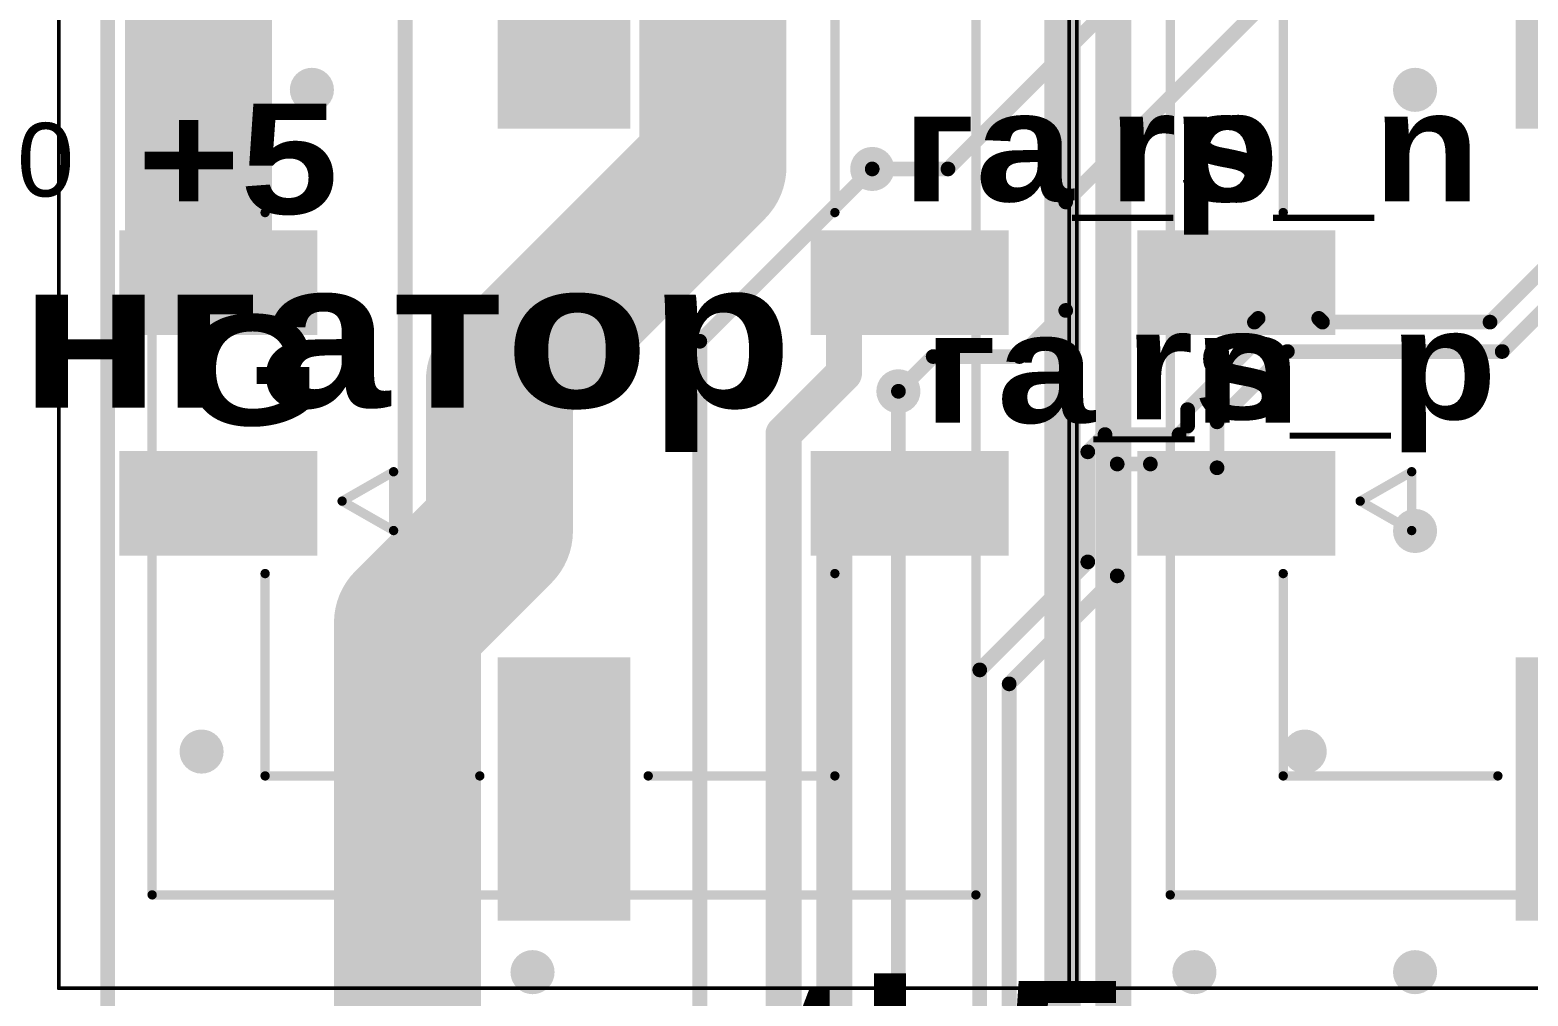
# Model space of a CAD drawing. Header units: inches. Extents: x 0 to 106, y 0 to 106.
# Drawn here: x 19.92 to 40.29, y 47.42 to 60.56 of the extents above; entities that cross this region are included whole.
import ezdxf

# ---------------------------------------------------------------- set-up
doc = ezdxf.new("R2010")
doc.units = ezdxf.units.IN
for name, color, linetype in [('Bottom Layer', 5, 'Continuous'), ('Mechanical 13', 56, 'Continuous'), ('Mechanical 15', 56, 'Continuous'), ('Top Layer', 1, 'Continuous'), ('Top Overlay', 2, 'Continuous'), ('Top Paste', 8, 'Continuous'), ('Top Solder', 216, 'Continuous'), ('Via Holes', 16, 'Continuous')]:
    doc.layers.add(name, color=color, linetype=linetype)
doc.styles.add('Arial', font='', dxfattribs={"height": 0.2})
doc.styles.add('Arial Black', font='', dxfattribs={"height": 0.2})
doc.styles.get('Arial').set_extended_font_data('Arial')
doc.styles.get('Arial Black').set_extended_font_data('Arial Black')

# ---------------------------------------------------------------- blocks, each defined once
blk = doc.blocks.new('MOLEX_430450418_4')
at = {"layer": 'Top Layer'}
for points in [[(-2.13491826, 5.970082039999999), (-0.86491826, 5.970082039999999), (-0.86491826, 3.43008204), (-2.13491826, 3.43008204)], [(0.86508082, 5.970082039999999), (2.13508082, 5.970082039999999), (2.13508082, 3.43008204), (0.86508082, 3.43008204)], [(-7.09991976, 0.8250808999999999), (-3.669919, 0.8250808999999999), (-3.669919, -0.82491834), (-7.09991976, -0.82491834)], [(3.670081559999999, 0.8250808999999999), (7.10008232, 0.8250808999999999), (7.10008232, -0.82491834), (3.670081559999999, -0.82491834)], [(-2.13491826, -3.42991948), (-0.86491826, -3.42991948), (-0.86491826, -5.96991948), (-2.13491826, -5.96991948)], [(0.86508082, -3.42991948), (2.13508082, -3.42991948), (2.13508082, -5.96991948), (0.86508082, -5.96991948)]]:
    blk.add_hatch(color=1, dxfattribs=at).paths.add_polyline_path(points)
at = {"layer": 'Top Paste'}
for points in [[(-2.13491826, 5.970082039999999), (-0.86491826, 5.970082039999999), (-0.86491826, 3.43008204), (-2.13491826, 3.43008204)], [(0.86508082, 5.970082039999999), (2.13508082, 5.970082039999999), (2.13508082, 3.43008204), (0.86508082, 3.43008204)], [(-7.09991976, 0.8250808999999999), (-3.669919, 0.8250808999999999), (-3.669919, -0.82491834), (-7.09991976, -0.82491834)], [(3.670081559999999, 0.8250808999999999), (7.10008232, 0.8250808999999999), (7.10008232, -0.82491834), (3.670081559999999, -0.82491834)], [(-2.13491826, -3.42991948), (-0.86491826, -3.42991948), (-0.86491826, -5.96991948), (-2.13491826, -5.96991948)], [(0.86508082, -3.42991948), (2.13508082, -3.42991948), (2.13508082, -5.96991948), (0.86508082, -5.96991948)]]:
    blk.add_hatch(color=8, dxfattribs=at).paths.add_polyline_path(points)
at = {"layer": 'Top Solder'}
for points in [[(-2.21111826, 6.046282039999999), (-0.78871826, 6.046282039999999), (-0.78871826, 3.35388204), (-2.21111826, 3.35388204)], [(0.7888808199999999, 6.046282039999999), (2.21128082, 6.046282039999999), (2.21128082, 3.35388204), (0.7888808199999999, 3.35388204)], [(-7.17611976, 0.9012808999999999), (-3.593719, 0.9012808999999999), (-3.593719, -0.9011183399999999), (-7.17611976, -0.9011183399999999)], [(3.593881559999999, 0.9012808999999999), (7.17628232, 0.9012808999999999), (7.17628232, -0.9011183399999999), (3.593881559999999, -0.9011183399999999)], [(-2.21111826, -3.35371948), (-0.78871826, -3.35371948), (-0.78871826, -6.04611948), (-2.21111826, -6.04611948)], [(0.7888808199999999, -3.35371948), (2.21128082, -3.35371948), (2.21128082, -6.04611948), (0.7888808199999999, -6.04611948)]]:
    blk.add_hatch(color=216, dxfattribs=at).paths.add_polyline_path(points)
at = {"layer": 'Mechanical 13'}
for points in [[(6.8250816, 5.60008024, 0.127, 0.127, 0), (-6.824919039999999, 5.60008024, 0.127, 0.127, 0)], [(-6.824919039999999, -5.59991768, 0.127, 0.127, 0), (-6.824919039999999, 5.60008024, 0.127, 0.127, 0)], [(6.8250816, -5.59991768, 0.127, 0.127, 0), (6.8250816, 5.60008024, 0.127, 0.127, 0)], [(1.87000134, -2.31699816, 0.127, 0.127, 0), (1.0700004, -2.31699816, 0.127, 0.127, 0)], [(1.4699996, -3.0169993, 0.127, 0.127, 0), (1.0700004, -2.31699816, 0.127, 0.127, 0)], [(1.4699996, -3.0169993, 0.127, 0.127, 0), (1.87000134, -2.31699816, 0.127, 0.127, 0)], [(6.8250816, -5.59991768, 0.127, 0.127, 0), (-6.824919039999999, -5.59991768, 0.127, 0.127, 0)]]:
    blk.add_lwpolyline(points, format="xyseb", dxfattribs=at)
for points in [[(-6.85666904, 5.60008024, 0.0635, 0.0635, 1), (-6.79316904, 5.60008024, 0.0635, 0.0635, 1)], [(-6.85666904, 5.60008024, 0.0635, 0.0635, 1), (-6.79316904, 5.60008024, 0.0635, 0.0635, 1)], [(6.7933316, 5.60008024, 0.0635, 0.0635, 1), (6.8568316, 5.60008024, 0.0635, 0.0635, 1)], [(6.7933316, 5.60008024, 0.0635, 0.0635, 1), (6.8568316, 5.60008024, 0.0635, 0.0635, 1)], [(1.0382504, -2.31699816, 0.0635, 0.0635, 1), (1.1017504, -2.31699816, 0.0635, 0.0635, 1)], [(1.0382504, -2.31699816, 0.0635, 0.0635, 1), (1.1017504, -2.31699816, 0.0635, 0.0635, 1)], [(1.83825134, -2.31699816, 0.0635, 0.0635, 1), (1.90175134, -2.31699816, 0.0635, 0.0635, 1)], [(1.83825134, -2.31699816, 0.0635, 0.0635, 1), (1.90175134, -2.31699816, 0.0635, 0.0635, 1)], [(1.4382496, -3.0169993, 0.0635, 0.0635, 1), (1.5017496, -3.0169993, 0.0635, 0.0635, 1)], [(1.4382496, -3.0169993, 0.0635, 0.0635, 1), (1.5017496, -3.0169993, 0.0635, 0.0635, 1)], [(-6.85666904, -5.59991768, 0.0635, 0.0635, 1), (-6.79316904, -5.59991768, 0.0635, 0.0635, 1)], [(-6.85666904, -5.59991768, 0.0635, 0.0635, 1), (-6.79316904, -5.59991768, 0.0635, 0.0635, 1)], [(6.7933316, -5.59991768, 0.0635, 0.0635, 1), (6.8568316, -5.59991768, 0.0635, 0.0635, 1)], [(6.7933316, -5.59991768, 0.0635, 0.0635, 1), (6.8568316, -5.59991768, 0.0635, 0.0635, 1)]]:
    blk.add_lwpolyline(points, format="xyseb", close=True, dxfattribs=at)
at = {"layer": 'Mechanical 15'}
for points in [[(-8.09491904, -6.86991768, 0.0499999, 0.0499999, 0), (-8.09491904, 6.870080239999999, 0.0499999, 0.0499999, 0)], [(8.095081599999999, 6.870080239999999, 0.0499999, 0.0499999, 0), (-8.09491904, 6.870080239999999, 0.0499999, 0.0499999, 0)], [(8.095081599999999, -6.86991768, 0.0499999, 0.0499999, 0), (8.095081599999999, 6.870080239999999, 0.0499999, 0.0499999, 0)], [(8.095081599999999, -6.86991768, 0.0499999, 0.0499999, 0), (-8.09491904, -6.86991768, 0.0499999, 0.0499999, 0)]]:
    blk.add_lwpolyline(points, format="xyseb", dxfattribs=at)
for points in [[(-8.10741838, 6.870080239999999, 0.02499868, 0.02499868, 1), (-8.082419699999999, 6.870080239999999, 0.02499868, 0.02499868, 1)], [(-8.10741838, 6.870080239999999, 0.02499868, 0.02499868, 1), (-8.082419699999999, 6.870080239999999, 0.02499868, 0.02499868, 1)], [(8.082582259999999, 6.870080239999999, 0.02499868, 0.02499868, 1), (8.107580939999998, 6.870080239999999, 0.02499868, 0.02499868, 1)], [(8.082582259999999, 6.870080239999999, 0.02499868, 0.02499868, 1), (8.107580939999998, 6.870080239999999, 0.02499868, 0.02499868, 1)], [(-8.10741838, -6.86991768, 0.02499868, 0.02499868, 1), (-8.082419699999999, -6.86991768, 0.02499868, 0.02499868, 1)], [(-8.10741838, -6.86991768, 0.02499868, 0.02499868, 1), (-8.082419699999999, -6.86991768, 0.02499868, 0.02499868, 1)], [(8.082582259999999, -6.86991768, 0.02499868, 0.02499868, 1), (8.107580939999998, -6.86991768, 0.02499868, 0.02499868, 1)], [(8.082582259999999, -6.86991768, 0.02499868, 0.02499868, 1), (8.107580939999998, -6.86991768, 0.02499868, 0.02499868, 1)]]:
    blk.add_lwpolyline(points, format="xyseb", close=True, dxfattribs=at)
at = {"layer": 'Top Overlay'}
for points in [[(-2.45491762, 3.682999999999999, 0.127, 0.127, 0), (-5.206999999999999, 3.682999999999999, 0.127, 0.127, 0)], [(-5.206999999999999, 1.14508026, 0.127, 0.127, 0), (-5.206999999999999, 3.682999999999999, 0.127, 0.127, 0)], [(5.206999999999999, 3.682999999999999, 0.127, 0.127, 0), (2.45508018, 3.682999999999999, 0.127, 0.127, 0)], [(5.206999999999999, 1.14508026, 0.127, 0.127, 0), (5.206999999999999, 3.682999999999999, 0.127, 0.127, 0)], [(-5.206999999999999, -4.064, 0.127, 0.127, 0), (-5.206999999999999, -1.1449177, 0.127, 0.127, 0)], [(5.206999999999999, -4.064, 0.127, 0.127, 0), (5.206999999999999, -1.1449177, 0.127, 0.127, 0)], [(1.87000134, -2.31699816, 0.127, 0.127, 0), (1.0700004, -2.31699816, 0.127, 0.127, 0)], [(1.4699996, -3.0169993, 0.127, 0.127, 0), (1.0700004, -2.31699816, 0.127, 0.127, 0)], [(1.4699996, -3.0169993, 0.127, 0.127, 0), (1.87000134, -2.31699816, 0.127, 0.127, 0)], [(-2.45491762, -4.064, 0.127, 0.127, 0), (-5.206999999999999, -4.064, 0.127, 0.127, 0)], [(5.206999999999999, -4.064, 0.127, 0.127, 0), (2.45508018, -4.064, 0.127, 0.127, 0)]]:
    blk.add_lwpolyline(points, format="xyseb", dxfattribs=at)
for points in [[(-5.23875, 3.682999999999999, 0.0635, 0.0635, 1), (-5.175249999999999, 3.682999999999999, 0.0635, 0.0635, 1)], [(-5.23875, 3.682999999999999, 0.0635, 0.0635, 1), (-5.175249999999999, 3.682999999999999, 0.0635, 0.0635, 1)], [(-2.48666762, 3.682999999999999, 0.0635, 0.0635, 1), (-2.42316762, 3.682999999999999, 0.0635, 0.0635, 1)], [(2.42333018, 3.682999999999999, 0.0635, 0.0635, 1), (2.48683018, 3.682999999999999, 0.0635, 0.0635, 1)], [(5.175249999999999, 3.682999999999999, 0.0635, 0.0635, 1), (5.23875, 3.682999999999999, 0.0635, 0.0635, 1)], [(5.175249999999999, 3.682999999999999, 0.0635, 0.0635, 1), (5.23875, 3.682999999999999, 0.0635, 0.0635, 1)], [(-5.23875, 1.14508026, 0.0635, 0.0635, 1), (-5.175249999999999, 1.14508026, 0.0635, 0.0635, 1)], [(5.175249999999999, 1.14508026, 0.0635, 0.0635, 1), (5.23875, 1.14508026, 0.0635, 0.0635, 1)], [(-5.23875, -1.1449177, 0.0635, 0.0635, 1), (-5.175249999999999, -1.1449177, 0.0635, 0.0635, 1)], [(5.175249999999999, -1.1449177, 0.0635, 0.0635, 1), (5.23875, -1.1449177, 0.0635, 0.0635, 1)], [(1.0382504, -2.31699816, 0.0635, 0.0635, 1), (1.1017504, -2.31699816, 0.0635, 0.0635, 1)], [(1.0382504, -2.31699816, 0.0635, 0.0635, 1), (1.1017504, -2.31699816, 0.0635, 0.0635, 1)], [(1.83825134, -2.31699816, 0.0635, 0.0635, 1), (1.90175134, -2.31699816, 0.0635, 0.0635, 1)], [(1.83825134, -2.31699816, 0.0635, 0.0635, 1), (1.90175134, -2.31699816, 0.0635, 0.0635, 1)], [(1.4382496, -3.0169993, 0.0635, 0.0635, 1), (1.5017496, -3.0169993, 0.0635, 0.0635, 1)], [(1.4382496, -3.0169993, 0.0635, 0.0635, 1), (1.5017496, -3.0169993, 0.0635, 0.0635, 1)], [(-5.23875, -4.064, 0.0635, 0.0635, 1), (-5.175249999999999, -4.064, 0.0635, 0.0635, 1)], [(-5.23875, -4.064, 0.0635, 0.0635, 1), (-5.175249999999999, -4.064, 0.0635, 0.0635, 1)], [(-2.48666762, -4.064, 0.0635, 0.0635, 1), (-2.42316762, -4.064, 0.0635, 0.0635, 1)], [(2.42333018, -4.064, 0.0635, 0.0635, 1), (2.48683018, -4.064, 0.0635, 0.0635, 1)], [(5.175249999999999, -4.064, 0.0635, 0.0635, 1), (5.23875, -4.064, 0.0635, 0.0635, 1)], [(5.175249999999999, -4.064, 0.0635, 0.0635, 1), (5.23875, -4.064, 0.0635, 0.0635, 1)]]:
    blk.add_lwpolyline(points, format="xyseb", close=True, dxfattribs=at)
blk = doc.blocks.new('MOLEX_430450418_11')
at = {"layer": 'Top Layer'}
for points in [[(-2.13491826, 5.970082039999999), (-0.86491826, 5.970082039999999), (-0.86491826, 3.43008204), (-2.13491826, 3.43008204)], [(0.86508082, 5.970082039999999), (2.13508082, 5.970082039999999), (2.13508082, 3.43008204), (0.86508082, 3.43008204)], [(-7.09991976, 0.8250808999999999), (-3.669919, 0.8250808999999999), (-3.669919, -0.82491834), (-7.09991976, -0.82491834)], [(3.670081559999999, 0.8250808999999999), (7.10008232, 0.8250808999999999), (7.10008232, -0.82491834), (3.670081559999999, -0.82491834)], [(-2.13491826, -3.42991948), (-0.86491826, -3.42991948), (-0.86491826, -5.96991948), (-2.13491826, -5.96991948)], [(0.86508082, -3.42991948), (2.13508082, -3.42991948), (2.13508082, -5.96991948), (0.86508082, -5.96991948)]]:
    blk.add_hatch(color=1, dxfattribs=at).paths.add_polyline_path(points)
at = {"layer": 'Top Paste'}
for points in [[(-2.13491826, 5.970082039999999), (-0.86491826, 5.970082039999999), (-0.86491826, 3.43008204), (-2.13491826, 3.43008204)], [(0.86508082, 5.970082039999999), (2.13508082, 5.970082039999999), (2.13508082, 3.43008204), (0.86508082, 3.43008204)], [(-7.09991976, 0.8250808999999999), (-3.669919, 0.8250808999999999), (-3.669919, -0.82491834), (-7.09991976, -0.82491834)], [(3.670081559999999, 0.8250808999999999), (7.10008232, 0.8250808999999999), (7.10008232, -0.82491834), (3.670081559999999, -0.82491834)], [(-2.13491826, -3.42991948), (-0.86491826, -3.42991948), (-0.86491826, -5.96991948), (-2.13491826, -5.96991948)], [(0.86508082, -3.42991948), (2.13508082, -3.42991948), (2.13508082, -5.96991948), (0.86508082, -5.96991948)]]:
    blk.add_hatch(color=8, dxfattribs=at).paths.add_polyline_path(points)
at = {"layer": 'Top Solder'}
for points in [[(-2.21111826, 6.046282039999999), (-0.78871826, 6.046282039999999), (-0.78871826, 3.35388204), (-2.21111826, 3.35388204)], [(0.7888808199999999, 6.046282039999999), (2.21128082, 6.046282039999999), (2.21128082, 3.35388204), (0.7888808199999999, 3.35388204)], [(-7.17611976, 0.9012808999999999), (-3.593719, 0.9012808999999999), (-3.593719, -0.9011183399999999), (-7.17611976, -0.9011183399999999)], [(3.593881559999999, 0.9012808999999999), (7.17628232, 0.9012808999999999), (7.17628232, -0.9011183399999999), (3.593881559999999, -0.9011183399999999)], [(-2.21111826, -3.35371948), (-0.78871826, -3.35371948), (-0.78871826, -6.04611948), (-2.21111826, -6.04611948)], [(0.7888808199999999, -3.35371948), (2.21128082, -3.35371948), (2.21128082, -6.04611948), (0.7888808199999999, -6.04611948)]]:
    blk.add_hatch(color=216, dxfattribs=at).paths.add_polyline_path(points)
at = {"layer": 'Mechanical 13'}
for points in [[(6.8250816, 5.60008024, 0.127, 0.127, 0), (-6.824919039999999, 5.60008024, 0.127, 0.127, 0)], [(-6.824919039999999, -5.59991768, 0.127, 0.127, 0), (-6.824919039999999, 5.60008024, 0.127, 0.127, 0)], [(6.8250816, -5.59991768, 0.127, 0.127, 0), (6.8250816, 5.60008024, 0.127, 0.127, 0)], [(1.87000134, -2.31699816, 0.127, 0.127, 0), (1.0700004, -2.31699816, 0.127, 0.127, 0)], [(1.4699996, -3.0169993, 0.127, 0.127, 0), (1.0700004, -2.31699816, 0.127, 0.127, 0)], [(1.4699996, -3.0169993, 0.127, 0.127, 0), (1.87000134, -2.31699816, 0.127, 0.127, 0)], [(6.8250816, -5.59991768, 0.127, 0.127, 0), (-6.824919039999999, -5.59991768, 0.127, 0.127, 0)]]:
    blk.add_lwpolyline(points, format="xyseb", dxfattribs=at)
for points in [[(-6.85666904, 5.60008024, 0.0635, 0.0635, 1), (-6.79316904, 5.60008024, 0.0635, 0.0635, 1)], [(-6.85666904, 5.60008024, 0.0635, 0.0635, 1), (-6.79316904, 5.60008024, 0.0635, 0.0635, 1)], [(6.7933316, 5.60008024, 0.0635, 0.0635, 1), (6.8568316, 5.60008024, 0.0635, 0.0635, 1)], [(6.7933316, 5.60008024, 0.0635, 0.0635, 1), (6.8568316, 5.60008024, 0.0635, 0.0635, 1)], [(1.0382504, -2.31699816, 0.0635, 0.0635, 1), (1.1017504, -2.31699816, 0.0635, 0.0635, 1)], [(1.0382504, -2.31699816, 0.0635, 0.0635, 1), (1.1017504, -2.31699816, 0.0635, 0.0635, 1)], [(1.83825134, -2.31699816, 0.0635, 0.0635, 1), (1.90175134, -2.31699816, 0.0635, 0.0635, 1)], [(1.83825134, -2.31699816, 0.0635, 0.0635, 1), (1.90175134, -2.31699816, 0.0635, 0.0635, 1)], [(1.4382496, -3.0169993, 0.0635, 0.0635, 1), (1.5017496, -3.0169993, 0.0635, 0.0635, 1)], [(1.4382496, -3.0169993, 0.0635, 0.0635, 1), (1.5017496, -3.0169993, 0.0635, 0.0635, 1)], [(-6.85666904, -5.59991768, 0.0635, 0.0635, 1), (-6.79316904, -5.59991768, 0.0635, 0.0635, 1)], [(-6.85666904, -5.59991768, 0.0635, 0.0635, 1), (-6.79316904, -5.59991768, 0.0635, 0.0635, 1)], [(6.7933316, -5.59991768, 0.0635, 0.0635, 1), (6.8568316, -5.59991768, 0.0635, 0.0635, 1)], [(6.7933316, -5.59991768, 0.0635, 0.0635, 1), (6.8568316, -5.59991768, 0.0635, 0.0635, 1)]]:
    blk.add_lwpolyline(points, format="xyseb", close=True, dxfattribs=at)
at = {"layer": 'Mechanical 15'}
for points in [[(-8.09491904, -6.86991768, 0.0499999, 0.0499999, 0), (-8.09491904, 6.870080239999999, 0.0499999, 0.0499999, 0)], [(8.095081599999999, 6.870080239999999, 0.0499999, 0.0499999, 0), (-8.09491904, 6.870080239999999, 0.0499999, 0.0499999, 0)], [(8.095081599999999, -6.86991768, 0.0499999, 0.0499999, 0), (8.095081599999999, 6.870080239999999, 0.0499999, 0.0499999, 0)], [(8.095081599999999, -6.86991768, 0.0499999, 0.0499999, 0), (-8.09491904, -6.86991768, 0.0499999, 0.0499999, 0)]]:
    blk.add_lwpolyline(points, format="xyseb", dxfattribs=at)
for points in [[(-8.10741838, 6.870080239999999, 0.02499868, 0.02499868, 1), (-8.082419699999999, 6.870080239999999, 0.02499868, 0.02499868, 1)], [(-8.10741838, 6.870080239999999, 0.02499868, 0.02499868, 1), (-8.082419699999999, 6.870080239999999, 0.02499868, 0.02499868, 1)], [(8.082582259999999, 6.870080239999999, 0.02499868, 0.02499868, 1), (8.107580939999998, 6.870080239999999, 0.02499868, 0.02499868, 1)], [(8.082582259999999, 6.870080239999999, 0.02499868, 0.02499868, 1), (8.107580939999998, 6.870080239999999, 0.02499868, 0.02499868, 1)], [(-8.10741838, -6.86991768, 0.02499868, 0.02499868, 1), (-8.082419699999999, -6.86991768, 0.02499868, 0.02499868, 1)], [(-8.10741838, -6.86991768, 0.02499868, 0.02499868, 1), (-8.082419699999999, -6.86991768, 0.02499868, 0.02499868, 1)], [(8.082582259999999, -6.86991768, 0.02499868, 0.02499868, 1), (8.107580939999998, -6.86991768, 0.02499868, 0.02499868, 1)], [(8.082582259999999, -6.86991768, 0.02499868, 0.02499868, 1), (8.107580939999998, -6.86991768, 0.02499868, 0.02499868, 1)]]:
    blk.add_lwpolyline(points, format="xyseb", close=True, dxfattribs=at)
at = {"layer": 'Top Overlay'}
for points in [[(-2.45491762, 3.682999999999999, 0.127, 0.127, 0), (-5.206999999999999, 3.682999999999999, 0.127, 0.127, 0)], [(-5.206999999999999, 1.14508026, 0.127, 0.127, 0), (-5.206999999999999, 3.682999999999999, 0.127, 0.127, 0)], [(5.206999999999999, 3.682999999999999, 0.127, 0.127, 0), (2.45508018, 3.682999999999999, 0.127, 0.127, 0)], [(5.206999999999999, 1.14508026, 0.127, 0.127, 0), (5.206999999999999, 3.682999999999999, 0.127, 0.127, 0)], [(-5.206999999999999, -4.064, 0.127, 0.127, 0), (-5.206999999999999, -1.1449177, 0.127, 0.127, 0)], [(5.206999999999999, -4.064, 0.127, 0.127, 0), (5.206999999999999, -1.1449177, 0.127, 0.127, 0)], [(1.87000134, -2.31699816, 0.127, 0.127, 0), (1.0700004, -2.31699816, 0.127, 0.127, 0)], [(1.4699996, -3.0169993, 0.127, 0.127, 0), (1.0700004, -2.31699816, 0.127, 0.127, 0)], [(1.4699996, -3.0169993, 0.127, 0.127, 0), (1.87000134, -2.31699816, 0.127, 0.127, 0)], [(-2.45491762, -4.064, 0.127, 0.127, 0), (-5.206999999999999, -4.064, 0.127, 0.127, 0)], [(5.206999999999999, -4.064, 0.127, 0.127, 0), (2.45508018, -4.064, 0.127, 0.127, 0)]]:
    blk.add_lwpolyline(points, format="xyseb", dxfattribs=at)
for points in [[(-5.23875, 3.682999999999999, 0.0635, 0.0635, 1), (-5.175249999999999, 3.682999999999999, 0.0635, 0.0635, 1)], [(-5.23875, 3.682999999999999, 0.0635, 0.0635, 1), (-5.175249999999999, 3.682999999999999, 0.0635, 0.0635, 1)], [(-2.48666762, 3.682999999999999, 0.0635, 0.0635, 1), (-2.42316762, 3.682999999999999, 0.0635, 0.0635, 1)], [(2.42333018, 3.682999999999999, 0.0635, 0.0635, 1), (2.48683018, 3.682999999999999, 0.0635, 0.0635, 1)], [(5.175249999999999, 3.682999999999999, 0.0635, 0.0635, 1), (5.23875, 3.682999999999999, 0.0635, 0.0635, 1)], [(5.175249999999999, 3.682999999999999, 0.0635, 0.0635, 1), (5.23875, 3.682999999999999, 0.0635, 0.0635, 1)], [(-5.23875, 1.14508026, 0.0635, 0.0635, 1), (-5.175249999999999, 1.14508026, 0.0635, 0.0635, 1)], [(5.175249999999999, 1.14508026, 0.0635, 0.0635, 1), (5.23875, 1.14508026, 0.0635, 0.0635, 1)], [(-5.23875, -1.1449177, 0.0635, 0.0635, 1), (-5.175249999999999, -1.1449177, 0.0635, 0.0635, 1)], [(5.175249999999999, -1.1449177, 0.0635, 0.0635, 1), (5.23875, -1.1449177, 0.0635, 0.0635, 1)], [(1.0382504, -2.31699816, 0.0635, 0.0635, 1), (1.1017504, -2.31699816, 0.0635, 0.0635, 1)], [(1.0382504, -2.31699816, 0.0635, 0.0635, 1), (1.1017504, -2.31699816, 0.0635, 0.0635, 1)], [(1.83825134, -2.31699816, 0.0635, 0.0635, 1), (1.90175134, -2.31699816, 0.0635, 0.0635, 1)], [(1.83825134, -2.31699816, 0.0635, 0.0635, 1), (1.90175134, -2.31699816, 0.0635, 0.0635, 1)], [(1.4382496, -3.0169993, 0.0635, 0.0635, 1), (1.5017496, -3.0169993, 0.0635, 0.0635, 1)], [(1.4382496, -3.0169993, 0.0635, 0.0635, 1), (1.5017496, -3.0169993, 0.0635, 0.0635, 1)], [(-5.23875, -4.064, 0.0635, 0.0635, 1), (-5.175249999999999, -4.064, 0.0635, 0.0635, 1)], [(-5.23875, -4.064, 0.0635, 0.0635, 1), (-5.175249999999999, -4.064, 0.0635, 0.0635, 1)], [(-2.48666762, -4.064, 0.0635, 0.0635, 1), (-2.42316762, -4.064, 0.0635, 0.0635, 1)], [(2.42333018, -4.064, 0.0635, 0.0635, 1), (2.48683018, -4.064, 0.0635, 0.0635, 1)], [(5.175249999999999, -4.064, 0.0635, 0.0635, 1), (5.23875, -4.064, 0.0635, 0.0635, 1)], [(5.175249999999999, -4.064, 0.0635, 0.0635, 1), (5.23875, -4.064, 0.0635, 0.0635, 1)]]:
    blk.add_lwpolyline(points, format="xyseb", close=True, dxfattribs=at)

msp = doc.modelspace()

# ---------------------------------------------------------------- hatches: boundary and pattern name
at = {"layer": 'Bottom Layer'}
h = msp.add_hatch(color=5, dxfattribs=at)
edge = h.paths.add_edge_path()
edge.add_arc((23.75000076, 59.7500075), 0.2999994, 0, 360)
h = msp.add_hatch(color=5, dxfattribs=at)
edge = h.paths.add_edge_path()
edge.add_arc((38.74999615999999, 59.7500075), 0.2999994, 0, 360)
h = msp.add_hatch(color=5, dxfattribs=at)
edge = h.paths.add_edge_path()
edge.add_arc((31.369, 58.674), 0.2999994, 0, 360)
h = msp.add_hatch(color=5, dxfattribs=at)
edge = h.paths.add_edge_path()
edge.add_arc((31.72499878, 55.65000045999999), 0.2999994, 0, 360)
h = msp.add_hatch(color=5, dxfattribs=at)
edge = h.paths.add_edge_path()
edge.add_arc((38.74999615999999, 53.75000933999999), 0.2999994, 0, 360)
h = msp.add_hatch(color=5, dxfattribs=at)
edge = h.paths.add_edge_path()
edge.add_arc((22.25000122, 50.75001026), 0.2999994, 0, 360)
h = msp.add_hatch(color=5, dxfattribs=at)
edge = h.paths.add_edge_path()
edge.add_arc((37.24999662, 50.75001026), 0.2999994, 0, 360)
h = msp.add_hatch(color=5, dxfattribs=at)
edge = h.paths.add_edge_path()
edge.add_arc((26.74999984, 47.75001117999999), 0.2999994, 0, 360)
h = msp.add_hatch(color=5, dxfattribs=at)
edge = h.paths.add_edge_path()
edge.add_arc((35.74999708, 47.75001117999999), 0.2999994, 0, 360)
h = msp.add_hatch(color=5, dxfattribs=at)
edge = h.paths.add_edge_path()
edge.add_arc((38.74999615999999, 47.75001117999999), 0.2999994, 0, 360)
at = {"layer": 'Top Layer'}
h = msp.add_hatch(color=1, dxfattribs=at)
edge = h.paths.add_edge_path()
edge.add_arc((23.75000076, 59.7500075), 0.2999994, 0, 360)
h = msp.add_hatch(color=1, dxfattribs=at)
edge = h.paths.add_edge_path()
edge.add_arc((38.74999615999999, 59.7500075), 0.2999994, 0, 360)
h = msp.add_hatch(color=1, dxfattribs=at)
edge = h.paths.add_edge_path()
edge.add_arc((31.369, 58.674), 0.2999994, 0, 360)
h = msp.add_hatch(color=1, dxfattribs=at)
edge = h.paths.add_edge_path()
edge.add_arc((31.72499878, 55.65000045999999), 0.2999994, 0, 360)
h = msp.add_hatch(color=1, dxfattribs=at)
edge = h.paths.add_edge_path()
edge.add_arc((38.74999615999999, 53.75000933999999), 0.2999994, 0, 360)
h = msp.add_hatch(color=1, dxfattribs=at)
edge = h.paths.add_edge_path()
edge.add_arc((22.25000122, 50.75001026), 0.2999994, 0, 360)
h = msp.add_hatch(color=1, dxfattribs=at)
edge = h.paths.add_edge_path()
edge.add_arc((37.24999662, 50.75001026), 0.2999994, 0, 360)
h = msp.add_hatch(color=1, dxfattribs=at)
edge = h.paths.add_edge_path()
edge.add_arc((26.74999984, 47.75001117999999), 0.2999994, 0, 360)
h = msp.add_hatch(color=1, dxfattribs=at)
edge = h.paths.add_edge_path()
edge.add_arc((35.74999708, 47.75001117999999), 0.2999994, 0, 360)
h = msp.add_hatch(color=1, dxfattribs=at)
edge = h.paths.add_edge_path()
edge.add_arc((38.74999615999999, 47.75001117999999), 0.2999994, 0, 360)
at = {"layer": 'Via Holes'}
h = msp.add_hatch(color=7, dxfattribs=at)
edge = h.paths.add_edge_path()
edge.add_arc((23.75000076, 59.7500075), 0.1499997, 0, 360)
h = msp.add_hatch(color=7, dxfattribs=at)
edge = h.paths.add_edge_path()
edge.add_arc((38.74999615999999, 59.7500075), 0.1499997, 0, 360)
h = msp.add_hatch(color=7, dxfattribs=at)
edge = h.paths.add_edge_path()
edge.add_arc((31.369, 58.674), 0.1499997, 0, 360)
h = msp.add_hatch(color=7, dxfattribs=at)
edge = h.paths.add_edge_path()
edge.add_arc((31.72499878, 55.65000045999999), 0.1499997, 0, 360)
h = msp.add_hatch(color=7, dxfattribs=at)
edge = h.paths.add_edge_path()
edge.add_arc((38.74999615999999, 53.75000933999999), 0.1499997, 0, 360)
h = msp.add_hatch(color=7, dxfattribs=at)
edge = h.paths.add_edge_path()
edge.add_arc((22.25000122, 50.75001026), 0.1499997, 0, 360)
h = msp.add_hatch(color=7, dxfattribs=at)
edge = h.paths.add_edge_path()
edge.add_arc((37.24999662, 50.75001026), 0.1499997, 0, 360)
h = msp.add_hatch(color=7, dxfattribs=at)
edge = h.paths.add_edge_path()
edge.add_arc((26.74999984, 47.75001117999999), 0.1499997, 0, 360)
h = msp.add_hatch(color=7, dxfattribs=at)
edge = h.paths.add_edge_path()
edge.add_arc((35.74999708, 47.75001117999999), 0.1499997, 0, 360)
h = msp.add_hatch(color=7, dxfattribs=at)
edge = h.paths.add_edge_path()
edge.add_arc((38.74999615999999, 47.75001117999999), 0.1499997, 0, 360)

# ---------------------------------------------------------------- linework, layer by layer
at = {"layer": 'Bottom Layer'}
for points in [[(20.97499996, 34.90500257999999, 0.1999996, 0.1999996, 0), (20.97499996, 69.59720142, 0.1999996, 0.1999996, 0)], [(34.64599878, 46.29000139999999, 0.48999902, 0.48999902, 0), (34.64599878, 66.5123511, 0.48999902, 0.48999902, 0)], [(33.95600016, 44.44000002, 0.48999902, 0.48999902, 0), (33.95600016, 66.22654521999999, 0.48999902, 0.48999902, 0)], [(25.01810846, 35.46577616, 0.1999996, 0.1999996, 0), (25.01810846, 64.89610846, 0.1999996, 0.1999996, 0)], [(29.0249991, 56.32999909999999, 0.1999996, 0.1999996, 0), (31.369, 58.674, 0.1999996, 0.1999996, 0)], [(29.0249991, 45.24001366, 0.1999996, 0.1999996, 0), (29.0249991, 56.32999909999999, 0.1999996, 0.1999996, 0)], [(31.72499878, 45.08001398, 0.1999996, 0.1999996, 0), (31.72499878, 55.65000045999999, 0.1999996, 0.1999996, 0)]]:
    msp.add_lwpolyline(points, format="xyseb", dxfattribs=at)
for points in [[(31.3190001, 58.674, 0.0999998, 0.0999998, 1), (31.4189999, 58.674, 0.0999998, 0.0999998, 1)], [(28.9749992, 56.32999909999999, 0.0999998, 0.0999998, 1), (29.074999, 56.32999909999999, 0.0999998, 0.0999998, 1)], [(28.9749992, 56.32999909999999, 0.0999998, 0.0999998, 1), (29.074999, 56.32999909999999, 0.0999998, 0.0999998, 1)], [(31.67499888, 55.65000045999999, 0.0999998, 0.0999998, 1), (31.77499868, 55.65000045999999, 0.0999998, 0.0999998, 1)]]:
    msp.add_lwpolyline(points, format="xyseb", close=True, dxfattribs=at)
at = {"layer": 'Top Layer'}
for points in [[(32.39899793999999, 58.674, 0.1999996, 0.1999996, 0), (38.08107192, 64.35607397999999, 0.1999996, 0.1999996, 0)], [(22.20808106, 57.65799999999999, 2.00000108, 2.00000108, 0), (22.20808106, 62.357, 2.00000108, 2.00000108, 0)], [(34.00000058, 58.22500165999999, 0.1999996, 0.1999996, 0), (39.09999799999999, 63.32499907999999, 0.1999996, 0.1999996, 0)], [(29.20308104, 58.70308046, 2.00000108, 2.00000108, 0), (29.20308104, 61.947425, 2.00000108, 2.00000108, 0)], [(39.76923466, 56.59091806, 0.1999996, 0.1999996, 0), (44.6999995, 61.52168289999999, 0.1999996, 0.1999996, 0)], [(39.93491886, 56.19091885999999, 0.1999996, 0.1999996, 0), (45.0999987, 61.35599869999999, 0.1999996, 0.1999996, 0)], [(26.30000074, 55.80000016, 2.00000108, 2.00000108, 0), (29.20308104, 58.70308046, 2.00000108, 2.00000108, 0)], [(31.369, 58.674, 0.1999996, 0.1999996, 0), (32.39899793999999, 58.674, 0.1999996, 0.1999996, 0)], [(34.00000058, 56.7500008, 0.1999996, 0.1999996, 0), (34.00000058, 58.22500165999999, 0.1999996, 0.1999996, 0)], [(30.85308282, 56.86291904, 0.48999902, 0.48999902, 0), (31.24308204, 57.25291825999999, 0.48999902, 0.48999902, 0)], [(31.24308204, 57.25291825999999, 0.48999902, 0.48999902, 0), (31.87808204, 57.25291825999999, 0.48999902, 0.48999902, 0)], [(31.87808204, 57.25291825999999, 0.48999902, 0.48999902, 0), (32.07500062, 57.25291825999999, 0.48999902, 0.48999902, 0)], [(30.85308282, 56.86291904, 0.48999902, 0.48999902, 0), (30.98467006, 56.86291904, 0.48999902, 0.48999902, 0)], [(30.98467006, 55.8938303, 0.48999902, 0.48999902, 0), (30.98467006, 56.86291904, 0.48999902, 0.48999902, 0)], [(33.37259518, 56.12259539999999, 0.1999996, 0.1999996, 0), (34.00000058, 56.7500008, 0.1999996, 0.1999996, 0)], [(26.30000074, 53.75000171999999, 2.00000108, 2.00000108, 0), (26.30000074, 55.80000016, 2.00000108, 2.00000108, 0)], [(36.56539296, 56.59091806, 0.1999996, 0.1999996, 0), (36.6164749, 56.642, 0.1999996, 0.1999996, 0)], [(36.56539296, 56.30807636, 0.1999996, 0.1999996, 0), (36.56539296, 56.59091806, 0.1999996, 0.1999996, 0)], [(36.6164749, 56.642, 0.1999996, 0.1999996, 0), (37.43999878, 56.642, 0.1999996, 0.1999996, 0)], [(37.43999878, 56.642, 0.1999996, 0.1999996, 0), (37.49108072, 56.59091806, 0.1999996, 0.1999996, 0)], [(37.49108072, 56.59091806, 0.1999996, 0.1999996, 0), (39.76923466, 56.59091806, 0.1999996, 0.1999996, 0)], [(31.72499878, 55.65000045999999, 0.1999996, 0.1999996, 0), (32.19759371999999, 56.12259539999999, 0.1999996, 0.1999996, 0)], [(32.19759371999999, 56.12259539999999, 0.1999996, 0.1999996, 0), (33.37259518, 56.12259539999999, 0.1999996, 0.1999996, 0)], [(35.65758426, 55.40026766, 0.1999996, 0.1999996, 0), (36.56539296, 56.30807636, 0.1999996, 0.1999996, 0)], [(36.05758346, 55.23458346, 0.1999996, 0.1999996, 0), (37.01391886, 56.19091885999999, 0.1999996, 0.1999996, 0)], [(37.01391886, 56.19091885999999, 0.1999996, 0.1999996, 0), (39.93491886, 56.19091885999999, 0.1999996, 0.1999996, 0)], [(30.16308166, 55.07224189999999, 0.48999902, 0.48999902, 0), (30.98467006, 55.8938303, 0.48999902, 0.48999902, 0)], [(35.65758426, 55.17807608, 0.1999996, 0.1999996, 0), (35.65758426, 55.40026766, 0.1999996, 0.1999996, 0)], [(30.16308166, 39.34611638, 0.48999902, 0.48999902, 0), (30.16308166, 55.07224189999999, 0.48999902, 0.48999902, 0)], [(35.54042676, 55.06091857999999, 0.1999996, 0.1999996, 0), (35.65758426, 55.17807608, 0.1999996, 0.1999996, 0)], [(36.05758346, 54.60999999999999, 0.1999996, 0.1999996, 0), (36.05758346, 55.23458346, 0.1999996, 0.1999996, 0)], [(34.29999998, 54.82660358, 0.1999996, 0.1999996, 0), (34.53431498, 55.06091857999999, 0.1999996, 0.1999996, 0)], [(34.53431498, 55.06091857999999, 0.1999996, 0.1999996, 0), (35.54042676, 55.06091857999999, 0.1999996, 0.1999996, 0)], [(34.29999998, 53.32957583999999, 0.1999996, 0.1999996, 0), (34.29999998, 54.82660358, 0.1999996, 0.1999996, 0)], [(25.0500007, 52.50000168, 2.00000108, 2.00000108, 0), (26.30000074, 53.75000171999999, 2.00000108, 2.00000108, 0)], [(34.69999918, 53.13983784, 0.1999996, 0.1999996, 0), (34.69999918, 54.66091938, 0.1999996, 0.1999996, 0)], [(34.69999918, 54.66091938, 0.1999996, 0.1999996, 0), (35.15108032, 54.66091938, 0.1999996, 0.1999996, 0)], [(30.85308282, 53.86291995999999, 0.48999902, 0.48999902, 0), (31.24308204, 54.25291918, 0.48999902, 0.48999902, 0)], [(31.24308204, 54.25291918, 0.48999902, 0.48999902, 0), (31.87808204, 54.25291918, 0.48999902, 0.48999902, 0)], [(30.85308282, 53.57588472, 0.48999902, 0.48999902, 0), (30.85308282, 53.86291995999999, 0.48999902, 0.48999902, 0)], [(30.85308028, 53.57588218, 0.48999902, 0.48999902, 0), (30.85308282, 53.57588472, 0.48999902, 0.48999902, 0)], [(30.85308028, 39.63192226, 0.48999902, 0.48999902, 0), (30.85308028, 53.57588218, 0.48999902, 0.48999902, 0)], [(25.0500007, 39.77499792, 2.00000108, 2.00000108, 0), (25.0500007, 52.50000168, 2.00000108, 2.00000108, 0)], [(32.83100114, 51.860577, 0.1999996, 0.1999996, 0), (34.29999998, 53.32957583999999, 0.1999996, 0.1999996, 0)], [(33.23100033999999, 51.670839, 0.1999996, 0.1999996, 0), (34.69999918, 53.13983784, 0.1999996, 0.1999996, 0)], [(32.83100114, 43.02499904, 0.1999996, 0.1999996, 0), (32.83100114, 51.860577, 0.1999996, 0.1999996, 0)], [(33.23100033999999, 45.68215653999999, 0.1999996, 0.1999996, 0), (33.23100033999999, 51.670839, 0.1999996, 0.1999996, 0)]]:
    msp.add_lwpolyline(points, format="xyseb", dxfattribs=at)
for points in [[(28.70308203999999, 58.70308046, 1.00000054, 1.00000054, 1), (29.70308004, 58.70308046, 1.00000054, 1.00000054, 1)], [(28.70308203999999, 58.70308046, 1.00000054, 1.00000054, 1), (29.70308004, 58.70308046, 1.00000054, 1.00000054, 1)], [(31.3190001, 58.674, 0.0999998, 0.0999998, 1), (31.4189999, 58.674, 0.0999998, 0.0999998, 1)], [(32.34899804, 58.674, 0.0999998, 0.0999998, 1), (32.44899784, 58.674, 0.0999998, 0.0999998, 1)], [(32.34899804, 58.674, 0.0999998, 0.0999998, 1), (32.44899784, 58.674, 0.0999998, 0.0999998, 1)], [(21.70808206, 57.65799999999999, 1.00000054, 1.00000054, 1), (22.70808006, 57.65799999999999, 1.00000054, 1.00000054, 1)], [(33.95000068, 58.22500165999999, 0.0999998, 0.0999998, 1), (34.05000047999999, 58.22500165999999, 0.0999998, 0.0999998, 1)], [(33.95000068, 58.22500165999999, 0.0999998, 0.0999998, 1), (34.05000047999999, 58.22500165999999, 0.0999998, 0.0999998, 1)], [(31.12058292, 57.25291825999999, 0.24499824, 0.24499824, 1), (31.36558115999999, 57.25291825999999, 0.24499824, 0.24499824, 1)], [(31.12058292, 57.25291825999999, 0.24499824, 0.24499824, 1), (31.36558115999999, 57.25291825999999, 0.24499824, 0.24499824, 1)], [(31.75558292, 57.25291825999999, 0.24499824, 0.24499824, 1), (32.00058116, 57.25291825999999, 0.24499824, 0.24499824, 1)], [(31.75558292, 57.25291825999999, 0.24499824, 0.24499824, 1), (32.00058116, 57.25291825999999, 0.24499824, 0.24499824, 1)], [(31.9525015, 57.25291825999999, 0.24499824, 0.24499824, 1), (32.19749974, 57.25291825999999, 0.24499824, 0.24499824, 1)], [(30.7305837, 56.86291904, 0.24499824, 0.24499824, 1), (30.97558194, 56.86291904, 0.24499824, 0.24499824, 1)], [(30.7305837, 56.86291904, 0.24499824, 0.24499824, 1), (30.97558194, 56.86291904, 0.24499824, 0.24499824, 1)], [(30.86217094, 56.86291904, 0.24499824, 0.24499824, 1), (31.10716918, 56.86291904, 0.24499824, 0.24499824, 1)], [(30.86217094, 56.86291904, 0.24499824, 0.24499824, 1), (31.10716918, 56.86291904, 0.24499824, 0.24499824, 1)], [(33.95000068, 56.7500008, 0.0999998, 0.0999998, 1), (34.05000047999999, 56.7500008, 0.0999998, 0.0999998, 1)], [(33.95000068, 56.7500008, 0.0999998, 0.0999998, 1), (34.05000047999999, 56.7500008, 0.0999998, 0.0999998, 1)], [(25.80000174, 55.80000016, 1.00000054, 1.00000054, 1), (26.79999974, 55.80000016, 1.00000054, 1.00000054, 1)], [(25.80000174, 55.80000016, 1.00000054, 1.00000054, 1), (26.79999974, 55.80000016, 1.00000054, 1.00000054, 1)], [(36.51539305999999, 56.59091806, 0.0999998, 0.0999998, 1), (36.61539286, 56.59091806, 0.0999998, 0.0999998, 1)], [(36.51539305999999, 56.59091806, 0.0999998, 0.0999998, 1), (36.61539286, 56.59091806, 0.0999998, 0.0999998, 1)], [(36.566475, 56.642, 0.0999998, 0.0999998, 1), (36.6664748, 56.642, 0.0999998, 0.0999998, 1)], [(36.566475, 56.642, 0.0999998, 0.0999998, 1), (36.6664748, 56.642, 0.0999998, 0.0999998, 1)], [(37.38999888, 56.642, 0.0999998, 0.0999998, 1), (37.48999868, 56.642, 0.0999998, 0.0999998, 1)], [(37.38999888, 56.642, 0.0999998, 0.0999998, 1), (37.48999868, 56.642, 0.0999998, 0.0999998, 1)], [(37.44108082, 56.59091806, 0.0999998, 0.0999998, 1), (37.54108062, 56.59091806, 0.0999998, 0.0999998, 1)], [(37.44108082, 56.59091806, 0.0999998, 0.0999998, 1), (37.54108062, 56.59091806, 0.0999998, 0.0999998, 1)], [(39.71923476, 56.59091806, 0.0999998, 0.0999998, 1), (39.81923456, 56.59091806, 0.0999998, 0.0999998, 1)], [(39.71923476, 56.59091806, 0.0999998, 0.0999998, 1), (39.81923456, 56.59091806, 0.0999998, 0.0999998, 1)], [(32.14759382, 56.12259539999999, 0.0999998, 0.0999998, 1), (32.24759362, 56.12259539999999, 0.0999998, 0.0999998, 1)], [(32.14759382, 56.12259539999999, 0.0999998, 0.0999998, 1), (32.24759362, 56.12259539999999, 0.0999998, 0.0999998, 1)], [(33.32259528, 56.12259539999999, 0.0999998, 0.0999998, 1), (33.42259508, 56.12259539999999, 0.0999998, 0.0999998, 1)], [(33.32259528, 56.12259539999999, 0.0999998, 0.0999998, 1), (33.42259508, 56.12259539999999, 0.0999998, 0.0999998, 1)], [(36.51539305999999, 56.30807636, 0.0999998, 0.0999998, 1), (36.61539286, 56.30807636, 0.0999998, 0.0999998, 1)], [(36.51539305999999, 56.30807636, 0.0999998, 0.0999998, 1), (36.61539286, 56.30807636, 0.0999998, 0.0999998, 1)], [(36.96391895999999, 56.19091885999999, 0.0999998, 0.0999998, 1), (37.06391876, 56.19091885999999, 0.0999998, 0.0999998, 1)], [(36.96391895999999, 56.19091885999999, 0.0999998, 0.0999998, 1), (37.06391876, 56.19091885999999, 0.0999998, 0.0999998, 1)], [(39.88491895999999, 56.19091885999999, 0.0999998, 0.0999998, 1), (39.98491876, 56.19091885999999, 0.0999998, 0.0999998, 1)], [(39.88491895999999, 56.19091885999999, 0.0999998, 0.0999998, 1), (39.98491876, 56.19091885999999, 0.0999998, 0.0999998, 1)], [(30.86217094, 55.8938303, 0.24499824, 0.24499824, 1), (31.10716918, 55.8938303, 0.24499824, 0.24499824, 1)], [(30.86217094, 55.8938303, 0.24499824, 0.24499824, 1), (31.10716918, 55.8938303, 0.24499824, 0.24499824, 1)], [(31.67499888, 55.65000045999999, 0.0999998, 0.0999998, 1), (31.77499868, 55.65000045999999, 0.0999998, 0.0999998, 1)], [(35.60758436, 55.40026766, 0.0999998, 0.0999998, 1), (35.70758416, 55.40026766, 0.0999998, 0.0999998, 1)], [(35.60758436, 55.40026766, 0.0999998, 0.0999998, 1), (35.70758416, 55.40026766, 0.0999998, 0.0999998, 1)], [(30.04058254, 55.07224189999999, 0.24499824, 0.24499824, 1), (30.28558078, 55.07224189999999, 0.24499824, 0.24499824, 1)], [(30.04058254, 55.07224189999999, 0.24499824, 0.24499824, 1), (30.28558078, 55.07224189999999, 0.24499824, 0.24499824, 1)], [(35.60758436, 55.17807608, 0.0999998, 0.0999998, 1), (35.70758416, 55.17807608, 0.0999998, 0.0999998, 1)], [(35.60758436, 55.17807608, 0.0999998, 0.0999998, 1), (35.70758416, 55.17807608, 0.0999998, 0.0999998, 1)], [(36.00758356, 55.23458346, 0.0999998, 0.0999998, 1), (36.10758336, 55.23458346, 0.0999998, 0.0999998, 1)], [(36.00758356, 55.23458346, 0.0999998, 0.0999998, 1), (36.10758336, 55.23458346, 0.0999998, 0.0999998, 1)], [(34.48431507999999, 55.06091857999999, 0.0999998, 0.0999998, 1), (34.58431488, 55.06091857999999, 0.0999998, 0.0999998, 1)], [(34.48431507999999, 55.06091857999999, 0.0999998, 0.0999998, 1), (34.58431488, 55.06091857999999, 0.0999998, 0.0999998, 1)], [(35.49042686, 55.06091857999999, 0.0999998, 0.0999998, 1), (35.59042666, 55.06091857999999, 0.0999998, 0.0999998, 1)], [(35.49042686, 55.06091857999999, 0.0999998, 0.0999998, 1), (35.59042666, 55.06091857999999, 0.0999998, 0.0999998, 1)], [(34.25000008, 54.82660358, 0.0999998, 0.0999998, 1), (34.34999988, 54.82660358, 0.0999998, 0.0999998, 1)], [(34.25000008, 54.82660358, 0.0999998, 0.0999998, 1), (34.34999988, 54.82660358, 0.0999998, 0.0999998, 1)], [(25.80000174, 53.75000171999999, 1.00000054, 1.00000054, 1), (26.79999974, 53.75000171999999, 1.00000054, 1.00000054, 1)], [(25.80000174, 53.75000171999999, 1.00000054, 1.00000054, 1), (26.79999974, 53.75000171999999, 1.00000054, 1.00000054, 1)], [(34.64999928, 54.66091938, 0.0999998, 0.0999998, 1), (34.74999908, 54.66091938, 0.0999998, 0.0999998, 1)], [(34.64999928, 54.66091938, 0.0999998, 0.0999998, 1), (34.74999908, 54.66091938, 0.0999998, 0.0999998, 1)], [(35.10108042, 54.66091938, 0.0999998, 0.0999998, 1), (35.20108021999999, 54.66091938, 0.0999998, 0.0999998, 1)], [(36.00758356, 54.60999999999999, 0.0999998, 0.0999998, 1), (36.10758336, 54.60999999999999, 0.0999998, 0.0999998, 1)], [(31.12058292, 54.25291918, 0.24499824, 0.24499824, 1), (31.36558115999999, 54.25291918, 0.24499824, 0.24499824, 1)], [(31.12058292, 54.25291918, 0.24499824, 0.24499824, 1), (31.36558115999999, 54.25291918, 0.24499824, 0.24499824, 1)], [(31.75558292, 54.25291918, 0.24499824, 0.24499824, 1), (32.00058116, 54.25291918, 0.24499824, 0.24499824, 1)], [(30.7305837, 53.86291995999999, 0.24499824, 0.24499824, 1), (30.97558194, 53.86291995999999, 0.24499824, 0.24499824, 1)], [(30.7305837, 53.86291995999999, 0.24499824, 0.24499824, 1), (30.97558194, 53.86291995999999, 0.24499824, 0.24499824, 1)], [(30.73058116, 53.57588218, 0.24499824, 0.24499824, 1), (30.9755794, 53.57588218, 0.24499824, 0.24499824, 1)], [(30.73058116, 53.57588218, 0.24499824, 0.24499824, 1), (30.9755794, 53.57588218, 0.24499824, 0.24499824, 1)], [(30.7305837, 53.57588472, 0.24499824, 0.24499824, 1), (30.97558194, 53.57588472, 0.24499824, 0.24499824, 1)], [(30.7305837, 53.57588472, 0.24499824, 0.24499824, 1), (30.97558194, 53.57588472, 0.24499824, 0.24499824, 1)], [(24.5500017, 52.50000168, 1.00000054, 1.00000054, 1), (25.5499997, 52.50000168, 1.00000054, 1.00000054, 1)], [(24.5500017, 52.50000168, 1.00000054, 1.00000054, 1), (25.5499997, 52.50000168, 1.00000054, 1.00000054, 1)], [(34.25000008, 53.32957583999999, 0.0999998, 0.0999998, 1), (34.34999988, 53.32957583999999, 0.0999998, 0.0999998, 1)], [(34.25000008, 53.32957583999999, 0.0999998, 0.0999998, 1), (34.34999988, 53.32957583999999, 0.0999998, 0.0999998, 1)], [(34.64999928, 53.13983784, 0.0999998, 0.0999998, 1), (34.74999908, 53.13983784, 0.0999998, 0.0999998, 1)], [(34.64999928, 53.13983784, 0.0999998, 0.0999998, 1), (34.74999908, 53.13983784, 0.0999998, 0.0999998, 1)], [(32.78100124, 51.860577, 0.0999998, 0.0999998, 1), (32.88100103999999, 51.860577, 0.0999998, 0.0999998, 1)], [(32.78100124, 51.860577, 0.0999998, 0.0999998, 1), (32.88100103999999, 51.860577, 0.0999998, 0.0999998, 1)], [(33.18100044, 51.670839, 0.0999998, 0.0999998, 1), (33.28100024, 51.670839, 0.0999998, 0.0999998, 1)], [(33.18100044, 51.670839, 0.0999998, 0.0999998, 1), (33.28100024, 51.670839, 0.0999998, 0.0999998, 1)]]:
    msp.add_lwpolyline(points, format="xyseb", close=True, dxfattribs=at)

# ---------------------------------------------------------------- block references
at = {"rotation": 270}
for name, p in [('MOLEX_430450418_4', (27.178, 55.626)), ('MOLEX_430450418_11', (41.021, 55.626))]:
    msp.add_blockref(name, p, dxfattribs=at)

# ---------------------------------------------------------------- texts
at = {"layer": 'Top Overlay'}
for s, height, style, p in [('+5', 1.49999954, 'Arial Black', (21.37499916, 58.06316809999999)), ('XP10', 1.00000054, 'Arial', (17.10056524, 58.30016026)), ('га_p', 1.49999954, 'Arial Black', (31.77500122, 58.23421424)), ('rs_n', 1.49999954, 'Arial Black', (34.5750007, 58.23313728)), ('пеленгатор', 2.00000108, 'Arial Black', (12.2500009, 55.42895188)), ('G', 1.49999954, 'Arial Black', (21.99999918, 55.1881675)), ('rs_p', 1.49999954, 'Arial Black', (34.80039268, 55.2701333)), ('га_n', 1.49999954, 'Arial Black', (32.06600902, 55.22105541999999)), ('eth5_p', 2.00000108, 'Arial Black', (28.3250005, 45.6289537))]:
    msp.add_text(s, height=height, dxfattribs=dict(at, style=style)).set_placement(p)

doc.saveas('drawing.dxf')
